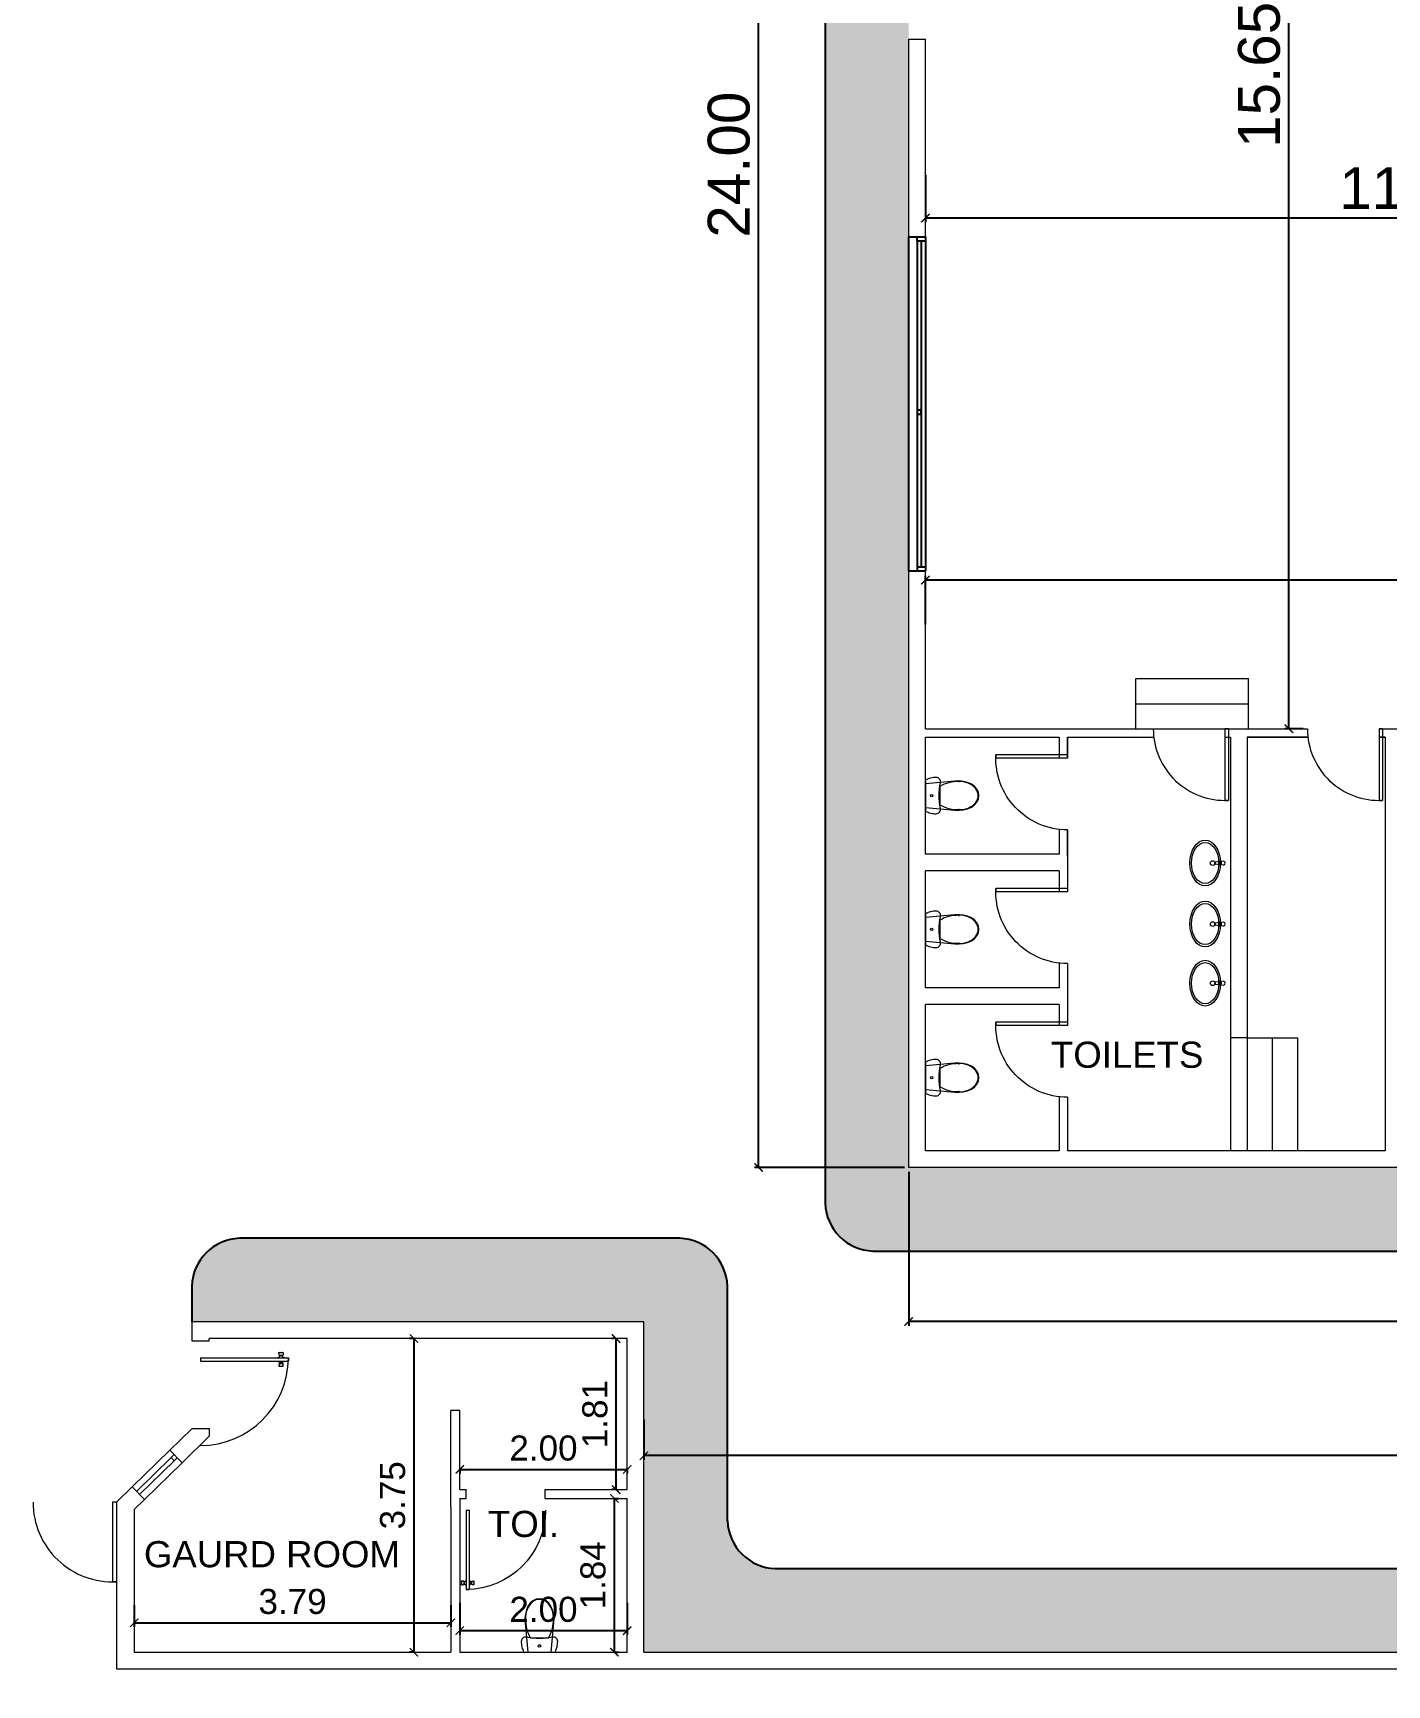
# Model space of a CAD drawing. Header units: millimetres. Extents: x -401 to 2889, y -234 to 146.
# Drawn here: x 1057.71 to 1073.91, y -16.86 to 2.91 of the extents above; entities that cross this region are included whole.
import ezdxf

# ---------------------------------------------------------------- set-up
doc = ezdxf.new("R2010")
doc.units = ezdxf.units.MM
doc.header["$LTSCALE"] = 3
doc.header["$MEASUREMENT"] = 0
doc.linetypes.add('CACHE2', pattern=[0.1875, 0.125, -0.0625])
doc.linetypes.add('CONTINU', pattern=[0])
doc.layers.get('0').update_dxf_attribs({"color": 3, "lineweight": 9})
doc.layers.add('A-WALL', color=7, linetype='Continuous')
doc.layers.add('WIN', color=1, linetype='Continuous')
for name, color, linetype, lineweight in [('DIM-IN', 1, 'Continuous', 0), ('Drw - Arch - brick (0.20)', 7, 'CONTINU', 20), ('Drw - Arch - Door (0.05)', 141, 'CONTINU', 5), ('Drw - Arch - Furniture Bath (0.05)', 31, 'Continuous', 5), ('Drw - Arch - Hidden (0.15)', 6, 'CACHE2', 15), ('Drw - Arch - Stairs (0.15)', 3, 'CONTINU', 15), ('Drw - Arch - Window (0.05)', 4, 'CONTINU', 5), ('FIXTURES', 251, 'Continuous', 5), ('hatch-col', 8, 'Continuous', 0), ('txt', 5, 'Continuous', 5)]:
    doc.layers.add(name, color=color, linetype=linetype, lineweight=lineweight)
doc.styles.add('ARIAL', font='arial.ttf')
doc.dimstyles.new('details', dxfattribs={"dimtxt": 0.3, "dimasz": 0.1, "dimexe": 0.05, "dimexo": 0.05, "dimgap": 0.1, "dimtad": 1, "dimzin": 0, "dimdsep": 46, "dimtxsty": 'ARIAL', "dimblk": 'ARCHTICK', "dimcen": 0.2, "dimclrd": 16, "dimclre": 16, "dimclrt": 4, "dimadec": 0, "dimazin": 0, "dimtfac": 1, "dimtix": 1, "dimtmove": 1, "dimatfit": 3, "dimldrblk": 'OBLIQUE', "dimfxl": 0.15, "dimarcsym": 0})
pattern_1 = [(135, (646.67296, 174.47163), (-0.28284271, 5e-16), [0.6, -0.2]), (225, (646.53154, 174.61306), (-0.28284271, 5e-16), [0.6, -0.2])]

# ---------------------------------------------------------------- blocks, each defined once
blk = doc.blocks.new('1 M')
at = {"layer": 'Drw - Arch - Door (0.05)'}
for p, q in [((-4544.434, 1057.971), (-4544.433, 1057.972)), ((-4544.434, 1057.97), (-4544.434, 1057.971)), ((-4544.434, 1057.923), (-4544.434, 1057.971)), ((-4544.434, 1057.97), (-4544.434, 1057.969)), ((-4544.433, 1057.972), (-4544.432, 1057.972)), ((-4544.433, 1057.922), (-4544.433, 1057.972)), ((-4544.432, 1057.972), (-4544.424, 1057.972)), ((-4544.424, 1057.972), (-4544.416, 1057.971)), ((-4544.416, 1057.971), (-4544.408, 1057.969)), ((-4544.384, 1057.965), (-4544.38, 1057.979)), ((-4544.38, 1057.979), (-4544.379, 1057.98)), ((-4544.38, 1057.979), (-4544.38, 1057.979)), ((-4544.379, 1057.98), (-4544.378, 1057.98)), ((-4544.379, 1057.98), (-4544.379, 1057.98)), ((-4544.378, 1057.98), (-4544.375, 1057.98)), ((-4544.375, 1057.03), (-4544.375, 1058.03)), ((-4544.375, 1058.03), (-4544.337, 1058.03)), ((-4544.337, 1057.03), (-4544.337, 1058.03)), ((-4544.334, 1057.98), (-4544.337, 1057.98)), ((-4544.333, 1057.98), (-4544.334, 1057.98)), ((-4544.333, 1057.979), (-4544.333, 1057.98)), ((-4544.333, 1057.98), (-4544.333, 1057.98)), ((-4544.332, 1057.979), (-4544.333, 1057.979)), ((-4544.329, 1057.965), (-4544.332, 1057.979)), ((-4544.296, 1057.971), (-4544.304, 1057.969)), ((-4544.288, 1057.972), (-4544.296, 1057.971)), ((-4544.28, 1057.972), (-4544.288, 1057.972)), ((-4544.279, 1057.972), (-4544.28, 1057.972)), ((-4544.278, 1057.971), (-4544.279, 1057.972)), ((-4544.279, 1057.922), (-4544.279, 1057.972)), ((-4544.278, 1057.97), (-4544.278, 1057.971)), ((-4544.278, 1057.923), (-4544.278, 1057.971)), ((-4544.278, 1057.97), (-4544.278, 1057.969)), ((-4544.434, 1057.968), (-4544.434, 1057.969)), ((-4544.434, 1057.969), (-4544.434, 1057.969)), ((-4544.434, 1057.968), (-4544.434, 1057.967)), ((-4544.434, 1057.967), (-4544.434, 1057.966)), ((-4544.434, 1057.963), (-4544.434, 1057.966)), ((-4544.434, 1057.963), (-4544.434, 1057.963)), ((-4544.434, 1057.963), (-4544.434, 1057.959)), ((-4544.434, 1057.959), (-4544.434, 1057.958)), ((-4544.434, 1057.953), (-4544.434, 1057.958)), ((-4544.434, 1057.953), (-4544.434, 1057.953)), ((-4544.434, 1057.941), (-4544.434, 1057.953)), ((-4544.434, 1057.936), (-4544.434, 1057.941)), ((-4544.434, 1057.941), (-4544.434, 1057.941)), ((-4544.434, 1057.936), (-4544.434, 1057.935)), ((-4544.434, 1057.935), (-4544.434, 1057.931)), ((-4544.434, 1057.928), (-4544.434, 1057.931)), ((-4544.434, 1057.931), (-4544.434, 1057.931)), ((-4544.434, 1057.927), (-4544.434, 1057.928)), ((-4544.434, 1057.926), (-4544.434, 1057.927)), ((-4544.434, 1057.925), (-4544.434, 1057.926)), ((-4544.434, 1057.925), (-4544.434, 1057.924)), ((-4544.434, 1057.925), (-4544.434, 1057.925)), ((-4544.434, 1057.923), (-4544.434, 1057.924)), ((-4544.433, 1057.922), (-4544.434, 1057.923)), ((-4544.432, 1057.922), (-4544.433, 1057.922)), ((-4544.424, 1057.923), (-4544.432, 1057.922)), ((-4544.416, 1057.924), (-4544.424, 1057.923)), ((-4544.408, 1057.925), (-4544.416, 1057.924)), ((-4544.408, 1057.969), (-4544.403, 1057.968)), ((-4544.403, 1057.926), (-4544.408, 1057.925)), ((-4544.403, 1057.968), (-4544.402, 1057.967)), ((-4544.403, 1057.926), (-4544.403, 1057.968)), ((-4544.402, 1057.927), (-4544.403, 1057.926)), ((-4544.402, 1057.967), (-4544.401, 1057.959)), ((-4544.402, 1057.927), (-4544.402, 1057.967)), ((-4544.401, 1057.935), (-4544.402, 1057.927)), ((-4544.401, 1057.959), (-4544.4, 1057.958)), ((-4544.401, 1057.959), (-4544.401, 1057.935)), ((-4544.4, 1057.936), (-4544.401, 1057.935)), ((-4544.4, 1057.958), (-4544.397, 1057.958)), ((-4544.4, 1057.958), (-4544.4, 1057.936)), ((-4544.397, 1057.936), (-4544.4, 1057.936)), ((-4544.397, 1057.96), (-4544.396, 1057.961)), ((-4544.397, 1057.96), (-4544.397, 1057.958)), ((-4544.397, 1057.958), (-4544.397, 1057.936)), ((-4544.397, 1057.936), (-4544.397, 1057.934)), ((-4544.396, 1057.933), (-4544.397, 1057.934)), ((-4544.396, 1057.961), (-4544.386, 1057.963)), ((-4544.386, 1057.931), (-4544.396, 1057.933)), ((-4544.386, 1057.963), (-4544.385, 1057.963)), ((-4544.385, 1057.931), (-4544.386, 1057.931)), ((-4544.385, 1057.963), (-4544.384, 1057.963)), ((-4544.384, 1057.931), (-4544.385, 1057.931)), ((-4544.384, 1057.964), (-4544.384, 1057.965)), ((-4544.384, 1057.963), (-4544.384, 1057.964)), ((-4544.384, 1057.93), (-4544.384, 1057.931)), ((-4544.384, 1057.929), (-4544.384, 1057.93)), ((-4544.38, 1057.915), (-4544.384, 1057.929)), ((-4544.38, 1057.915), (-4544.38, 1057.915)), ((-4544.379, 1057.915), (-4544.38, 1057.915)), ((-4544.379, 1057.914), (-4544.379, 1057.915)), ((-4544.378, 1057.914), (-4544.379, 1057.914)), ((-4544.375, 1057.914), (-4544.378, 1057.914)), ((-4544.337, 1057.914), (-4544.334, 1057.914)), ((-4544.334, 1057.914), (-4544.333, 1057.914)), ((-4544.333, 1057.915), (-4544.332, 1057.915)), ((-4544.333, 1057.914), (-4544.333, 1057.915)), ((-4544.333, 1057.915), (-4544.333, 1057.915)), ((-4544.332, 1057.915), (-4544.329, 1057.929)), ((-4544.328, 1057.964), (-4544.329, 1057.965)), ((-4544.329, 1057.929), (-4544.328, 1057.93)), ((-4544.328, 1057.963), (-4544.328, 1057.964)), ((-4544.327, 1057.963), (-4544.328, 1057.963)), ((-4544.328, 1057.93), (-4544.328, 1057.931)), ((-4544.328, 1057.931), (-4544.327, 1057.931)), ((-4544.326, 1057.963), (-4544.327, 1057.963)), ((-4544.327, 1057.931), (-4544.326, 1057.931)), ((-4544.316, 1057.961), (-4544.326, 1057.963)), ((-4544.326, 1057.931), (-4544.316, 1057.933)), ((-4544.316, 1057.96), (-4544.316, 1057.961)), ((-4544.316, 1057.96), (-4544.316, 1057.958)), ((-4544.312, 1057.958), (-4544.316, 1057.958)), ((-4544.316, 1057.958), (-4544.316, 1057.936)), ((-4544.316, 1057.936), (-4544.312, 1057.936)), ((-4544.316, 1057.936), (-4544.316, 1057.934)), ((-4544.316, 1057.933), (-4544.316, 1057.934)), ((-4544.31, 1057.967), (-4544.312, 1057.959)), ((-4544.312, 1057.959), (-4544.312, 1057.958)), ((-4544.312, 1057.959), (-4544.312, 1057.935)), ((-4544.312, 1057.958), (-4544.312, 1057.936)), ((-4544.312, 1057.936), (-4544.312, 1057.935)), ((-4544.312, 1057.935), (-4544.31, 1057.927)), ((-4544.304, 1057.969), (-4544.31, 1057.968)), ((-4544.31, 1057.968), (-4544.31, 1057.967)), ((-4544.31, 1057.926), (-4544.31, 1057.968)), ((-4544.31, 1057.927), (-4544.31, 1057.967)), ((-4544.31, 1057.927), (-4544.31, 1057.926)), ((-4544.31, 1057.926), (-4544.304, 1057.925)), ((-4544.304, 1057.925), (-4544.296, 1057.924)), ((-4544.296, 1057.924), (-4544.288, 1057.923)), ((-4544.288, 1057.923), (-4544.28, 1057.922)), ((-4544.28, 1057.922), (-4544.279, 1057.922)), ((-4544.279, 1057.922), (-4544.278, 1057.923)), ((-4544.278, 1057.968), (-4544.278, 1057.969)), ((-4544.278, 1057.969), (-4544.278, 1057.969)), ((-4544.278, 1057.968), (-4544.278, 1057.967)), ((-4544.278, 1057.967), (-4544.278, 1057.966)), ((-4544.278, 1057.963), (-4544.278, 1057.966)), ((-4544.278, 1057.963), (-4544.278, 1057.963)), ((-4544.278, 1057.963), (-4544.278, 1057.959)), ((-4544.278, 1057.959), (-4544.278, 1057.958)), ((-4544.278, 1057.953), (-4544.278, 1057.958)), ((-4544.278, 1057.953), (-4544.278, 1057.953)), ((-4544.278, 1057.941), (-4544.278, 1057.953)), ((-4544.278, 1057.936), (-4544.278, 1057.941)), ((-4544.278, 1057.941), (-4544.278, 1057.941)), ((-4544.278, 1057.936), (-4544.278, 1057.935)), ((-4544.278, 1057.935), (-4544.278, 1057.931)), ((-4544.278, 1057.928), (-4544.278, 1057.931)), ((-4544.278, 1057.931), (-4544.278, 1057.931)), ((-4544.278, 1057.927), (-4544.278, 1057.928)), ((-4544.278, 1057.926), (-4544.278, 1057.927)), ((-4544.278, 1057.925), (-4544.278, 1057.926)), ((-4544.278, 1057.925), (-4544.278, 1057.924)), ((-4544.278, 1057.925), (-4544.278, 1057.925)), ((-4544.278, 1057.923), (-4544.278, 1057.924)), ((-4544.375, 1057.03), (-4544.337, 1057.03))]:
    blk.add_line(p, q, dxfattribs=at)
blk.add_arc((-4544.375, 1057.03), 1, 0, 90, dxfattribs=at)
blk = doc.blocks.new('door')
at = {"layer": 'Drw - Arch - Door (0.05)'}
for p, q in [((0, 0.5), (0, -0.5)), ((0.05, 0.5), (0, 0.5)), ((0.05, 0.5), (0.05, -0.5)), ((0.05, -0.5), (0, -0.5))]:
    blk.add_line(p, q, dxfattribs=at)
blk.add_arc((0, 0.5), 1, 180, 272.866, dxfattribs=at)
blk = doc.blocks.new('_ArchTick')
at = {"color": 0, "linetype": 'ByBlock', "const_width": 0.15}
blk.add_lwpolyline([(-0.5, -0.5), (0.5, 0.5)], dxfattribs=at)
blk = doc.blocks.new('*D111')
at = {"layer": 'Defpoints', "color": 0, "linetype": 'Continuous', "ltscale": 0.01, "transparency": 16777216}
for p in [(1068.189, -10.67), (1128.189, -10.67), (1068.189, -12.513)]:
    blk.add_point(p, dxfattribs=at)
at = {"layer": 'DIM-IN', "color": 16, "lineweight": -2, "ltscale": 0.01, "transparency": 16777216}
for p, q in [((1068.189, -10.72), (1068.189, -12.563)), ((1128.189, -10.72), (1128.189, -12.563))]:
    blk.add_line(p, q, dxfattribs=at)
at = {"layer": 'DIM-IN', "color": 16, "linetype": 'Continuous', "lineweight": -2, "ltscale": 0.01, "transparency": 16777216}
blk.add_line((1128.189, -12.513), (1068.189, -12.513), dxfattribs=at)
at = {"layer": 'DIM-IN', "color": 16, "linetype": 'Continuous', "lineweight": -2, "ltscale": 0.01, "transparency": 16777216, "xscale": 0.1, "yscale": 0.1, "zscale": 0.1, "rotation": 180}
blk.add_blockref('_ArchTick', (1068.189, -12.513), dxfattribs=at)
at = {"layer": 'DIM-IN', "color": 16, "linetype": 'Continuous', "lineweight": -2, "ltscale": 0.01, "transparency": 16777216, "xscale": 0.1, "yscale": 0.1, "zscale": 0.1}
blk.add_blockref('_ArchTick', (1128.189, -12.513), dxfattribs=at)
at = {"layer": 'DIM-IN', "color": 4, "linetype": 'Continuous', "ltscale": 0.01, "transparency": 16777216, "insert": (1098.189, -12.158), "char_height": 0.5, "attachment_point": 5, "style": 'ARIAL'}
blk.add_mtext('60.00', dxfattribs=at)
blk = doc.blocks.new('_Oblique')
at = {"color": 0, "linetype": 'ByBlock', "lineweight": -2}
blk.add_line((-0.5, -0.5), (0.5, 0.5), dxfattribs=at)
blk = doc.blocks.new('*D112')
at = {"layer": 'Defpoints', "color": 0, "linetype": 'Continuous', "ltscale": 0.01, "transparency": 16777216}
for p in [(1066.393, 13.33), (1066.571, 13.33), (1068.189, -10.67)]:
    blk.add_point(p, dxfattribs=at)
at = {"layer": 'DIM-IN', "color": 16, "lineweight": -2, "ltscale": 0.01, "transparency": 16777216}
for p, q in [((1066.521, 13.33), (1066.343, 13.33)), ((1068.139, -10.67), (1066.343, -10.67))]:
    blk.add_line(p, q, dxfattribs=at)
at = {"layer": 'DIM-IN', "color": 16, "linetype": 'Continuous', "lineweight": -2, "ltscale": 0.01, "transparency": 16777216}
blk.add_line((1066.393, -10.67), (1066.393, 13.33), dxfattribs=at)
at = {"layer": 'DIM-IN', "color": 16, "linetype": 'Continuous', "lineweight": -2, "ltscale": 0.01, "transparency": 16777216, "xscale": 0.1, "yscale": 0.1, "zscale": 0.1}
for p, rotation in [((1066.393, 13.33), 90), ((1066.393, -10.67), 270)]:
    blk.add_blockref('_ArchTick', p, dxfattribs=dict(at, rotation=rotation))
at = {"layer": 'DIM-IN', "color": 4, "linetype": 'Continuous', "ltscale": 0.01, "transparency": 16777216, "insert": (1066.038, 1.33), "char_height": 0.5, "attachment_point": 5, "rotation": 90, "style": 'ARIAL'}
blk.add_mtext('24.00', dxfattribs=at)
blk = doc.blocks.new('*D127')
at = {"layer": 'Defpoints', "color": 0, "linetype": 'Continuous', "ltscale": 0.01, "transparency": 16777216}
for p in [(1072.738, 10.23), (1073.835, 10.23), (1072.958, -5.42)]:
    blk.add_point(p, dxfattribs=at)
at = {"layer": 'DIM-IN', "color": 16, "lineweight": -2, "ltscale": 0.01, "transparency": 16777216}
for p, q in [((1073.785, 10.23), (1072.688, 10.23)), ((1072.908, -5.42), (1072.688, -5.42))]:
    blk.add_line(p, q, dxfattribs=at)
at = {"layer": 'DIM-IN', "color": 16, "linetype": 'Continuous', "lineweight": -2, "ltscale": 0.01, "transparency": 16777216}
blk.add_line((1072.738, -5.42), (1072.738, 10.23), dxfattribs=at)
at = {"layer": 'DIM-IN', "color": 16, "linetype": 'Continuous', "lineweight": -2, "ltscale": 0.01, "transparency": 16777216, "xscale": 0.1, "yscale": 0.1, "zscale": 0.1}
for p, rotation in [((1072.738, 10.23), 90), ((1072.738, -5.42), 270)]:
    blk.add_blockref('_ArchTick', p, dxfattribs=dict(at, rotation=rotation))
at = {"layer": 'DIM-IN', "color": 4, "linetype": 'Continuous', "ltscale": 0.01, "transparency": 16777216, "insert": (1072.383, 2.405), "char_height": 0.5, "attachment_point": 5, "rotation": 90, "style": 'ARIAL'}
blk.add_mtext('15.65', dxfattribs=at)
blk = doc.blocks.new('*D176')
at = {"layer": 'Defpoints', "color": 0, "linetype": 'Continuous', "ltscale": 0.01, "transparency": 16777216}
for p in [(1083.039, -2.61), (1068.389, -3.641), (1068.389, -4.221)]:
    blk.add_point(p, dxfattribs=at)
at = {"layer": 'DIM-IN', "color": 16, "lineweight": -2, "ltscale": 0.01, "transparency": 16777216}
for p, q in [((1083.039, -2.66), (1083.039, -3.691)), ((1068.389, -4.171), (1068.389, -3.591))]:
    blk.add_line(p, q, dxfattribs=at)
at = {"layer": 'DIM-IN', "color": 16, "linetype": 'Continuous', "lineweight": -2, "ltscale": 0.01, "transparency": 16777216}
blk.add_line((1083.039, -3.641), (1068.389, -3.641), dxfattribs=at)
at = {"layer": 'DIM-IN', "color": 16, "linetype": 'Continuous', "lineweight": -2, "ltscale": 0.01, "transparency": 16777216, "xscale": 0.1, "yscale": 0.1, "zscale": 0.1, "rotation": 180}
blk.add_blockref('_ArchTick', (1068.389, -3.641), dxfattribs=at)
at = {"layer": 'DIM-IN', "color": 16, "linetype": 'Continuous', "lineweight": -2, "ltscale": 0.01, "transparency": 16777216, "xscale": 0.1, "yscale": 0.1, "zscale": 0.1}
blk.add_blockref('_ArchTick', (1083.039, -3.641), dxfattribs=at)
at = {"layer": 'DIM-IN', "color": 4, "linetype": 'Continuous', "ltscale": 0.01, "transparency": 16777216, "insert": (1075.714, -3.286), "char_height": 0.5, "attachment_point": 5, "style": 'ARIAL'}
blk.add_mtext('14.65', dxfattribs=at)
blk = doc.blocks.new('*D128')
at = {"layer": 'Defpoints', "color": 0, "linetype": 'Continuous', "ltscale": 0.01, "transparency": 16777216}
for p in [(1068.389, 1.253), (1080.039, 1.253), (1068.389, 0.691)]:
    blk.add_point(p, dxfattribs=at)
at = {"layer": 'DIM-IN', "color": 16, "lineweight": -2, "ltscale": 0.01, "transparency": 16777216}
for p, q in [((1068.389, 1.203), (1068.389, 0.641)), ((1080.039, 1.203), (1080.039, 0.641))]:
    blk.add_line(p, q, dxfattribs=at)
at = {"layer": 'DIM-IN', "color": 16, "linetype": 'Continuous', "lineweight": -2, "ltscale": 0.01, "transparency": 16777216}
blk.add_line((1080.039, 0.691), (1068.389, 0.691), dxfattribs=at)
at = {"layer": 'DIM-IN', "color": 16, "linetype": 'Continuous', "lineweight": -2, "ltscale": 0.01, "transparency": 16777216, "xscale": 0.1, "yscale": 0.1, "zscale": 0.1, "rotation": 180}
blk.add_blockref('_ArchTick', (1068.389, 0.691), dxfattribs=at)
at = {"layer": 'DIM-IN', "color": 16, "linetype": 'Continuous', "lineweight": -2, "ltscale": 0.01, "transparency": 16777216, "xscale": 0.1, "yscale": 0.1, "zscale": 0.1}
blk.add_blockref('_ArchTick', (1080.039, 0.691), dxfattribs=at)
at = {"layer": 'DIM-IN', "color": 4, "linetype": 'Continuous', "ltscale": 0.01, "transparency": 16777216, "insert": (1074.214, 1.046), "char_height": 0.5, "attachment_point": 5, "style": 'ARIAL'}
blk.add_mtext('11.65', dxfattribs=at)
blk = doc.blocks.new('*D182')
at = {"layer": 'Defpoints', "color": 0, "linetype": 'Continuous', "ltscale": 0.01, "transparency": 16777216}
for p in [(1058.922, -15.856), (1062.712, -15.856), (1062.712, -16.118)]:
    blk.add_point(p, dxfattribs=at)
at = {"layer": 'DIM-IN', "color": 16, "lineweight": -2, "ltscale": 0.01, "transparency": 16777216}
for p, q in [((1058.922, -15.906), (1058.922, -16.168)), ((1062.712, -15.906), (1062.712, -16.168))]:
    blk.add_line(p, q, dxfattribs=at)
at = {"layer": 'DIM-IN', "color": 16, "linetype": 'Continuous', "lineweight": -2, "ltscale": 0.01, "transparency": 16777216}
blk.add_line((1058.922, -16.118), (1062.712, -16.118), dxfattribs=at)
at = {"layer": 'DIM-IN', "color": 16, "linetype": 'Continuous', "lineweight": -2, "ltscale": 0.01, "transparency": 16777216, "xscale": 0.1, "yscale": 0.1, "zscale": 0.1, "rotation": 180}
blk.add_blockref('_ArchTick', (1058.922, -16.118), dxfattribs=at)
at = {"layer": 'DIM-IN', "color": 16, "linetype": 'Continuous', "lineweight": -2, "ltscale": 0.01, "transparency": 16777216, "xscale": 0.1, "yscale": 0.1, "zscale": 0.1}
blk.add_blockref('_ArchTick', (1062.712, -16.118), dxfattribs=at)
at = {"layer": 'DIM-IN', "color": 4, "linetype": 'Continuous', "ltscale": 0.01, "transparency": 16777216, "insert": (1060.817, -15.865), "char_height": 0.3, "attachment_point": 5, "style": 'ARIAL'}
blk.add_mtext('3.79', dxfattribs=at)
blk = doc.blocks.new('*D183')
at = {"layer": 'Defpoints', "color": 0, "linetype": 'Continuous', "ltscale": 0.01, "transparency": 16777216}
for p in [(1062.818, -15.83), (1064.821, -15.83), (1064.821, -16.212)]:
    blk.add_point(p, dxfattribs=at)
at = {"layer": 'DIM-IN', "color": 16, "lineweight": -2, "ltscale": 0.01, "transparency": 16777216}
for p, q in [((1062.818, -15.88), (1062.818, -16.262)), ((1064.821, -15.88), (1064.821, -16.262))]:
    blk.add_line(p, q, dxfattribs=at)
at = {"layer": 'DIM-IN', "color": 16, "linetype": 'Continuous', "lineweight": -2, "ltscale": 0.01, "transparency": 16777216}
blk.add_line((1062.818, -16.212), (1064.821, -16.212), dxfattribs=at)
at = {"layer": 'DIM-IN', "color": 16, "linetype": 'Continuous', "lineweight": -2, "ltscale": 0.01, "transparency": 16777216, "xscale": 0.1, "yscale": 0.1, "zscale": 0.1, "rotation": 180}
blk.add_blockref('_ArchTick', (1062.818, -16.212), dxfattribs=at)
at = {"layer": 'DIM-IN', "color": 16, "linetype": 'Continuous', "lineweight": -2, "ltscale": 0.01, "transparency": 16777216, "xscale": 0.1, "yscale": 0.1, "zscale": 0.1}
blk.add_blockref('_ArchTick', (1064.821, -16.212), dxfattribs=at)
at = {"layer": 'DIM-IN', "color": 4, "linetype": 'Continuous', "ltscale": 0.01, "transparency": 16777216, "insert": (1063.819, -15.959), "char_height": 0.3, "attachment_point": 5, "style": 'ARIAL'}
blk.add_mtext('2.00', dxfattribs=at)
blk = doc.blocks.new('*D130')
at = {"layer": 'Defpoints', "color": 0, "linetype": 'Continuous', "ltscale": 0.01, "transparency": 16777216}
for p in [(1062.818, -14.226), (1064.821, -14.226), (1064.821, -14.282)]:
    blk.add_point(p, dxfattribs=at)
at = {"layer": 'DIM-IN', "color": 16, "lineweight": -2, "ltscale": 0.01, "transparency": 16777216}
for p, q in [((1062.818, -14.276), (1062.818, -14.332)), ((1064.821, -14.276), (1064.821, -14.332))]:
    blk.add_line(p, q, dxfattribs=at)
at = {"layer": 'DIM-IN', "color": 16, "linetype": 'Continuous', "lineweight": -2, "ltscale": 0.01, "transparency": 16777216}
blk.add_line((1062.818, -14.282), (1064.821, -14.282), dxfattribs=at)
at = {"layer": 'DIM-IN', "color": 16, "linetype": 'Continuous', "lineweight": -2, "ltscale": 0.01, "transparency": 16777216, "xscale": 0.1, "yscale": 0.1, "zscale": 0.1, "rotation": 180}
blk.add_blockref('_ArchTick', (1062.818, -14.282), dxfattribs=at)
at = {"layer": 'DIM-IN', "color": 16, "linetype": 'Continuous', "lineweight": -2, "ltscale": 0.01, "transparency": 16777216, "xscale": 0.1, "yscale": 0.1, "zscale": 0.1}
blk.add_blockref('_ArchTick', (1064.821, -14.282), dxfattribs=at)
at = {"layer": 'DIM-IN', "color": 4, "linetype": 'Continuous', "ltscale": 0.01, "transparency": 16777216, "insert": (1063.819, -14.029), "char_height": 0.3, "attachment_point": 5, "style": 'ARIAL'}
blk.add_mtext('2.00', dxfattribs=at)
blk = doc.blocks.new('*D191')
at = {"layer": 'Defpoints', "color": 0, "linetype": 'Continuous', "ltscale": 0.01, "transparency": 16777216}
for p in [(1065.021, -13.635), (1143.989, -13.635), (1065.021, -14.118)]:
    blk.add_point(p, dxfattribs=at)
at = {"layer": 'DIM-IN', "color": 16, "lineweight": -2, "ltscale": 0.01, "transparency": 16777216}
for p, q in [((1065.021, -13.685), (1065.021, -14.168)), ((1143.989, -13.685), (1143.989, -14.168))]:
    blk.add_line(p, q, dxfattribs=at)
at = {"layer": 'DIM-IN', "color": 16, "linetype": 'Continuous', "lineweight": -2, "ltscale": 0.01, "transparency": 16777216}
blk.add_line((1143.989, -14.118), (1065.021, -14.118), dxfattribs=at)
at = {"layer": 'DIM-IN', "color": 16, "linetype": 'Continuous', "lineweight": -2, "ltscale": 0.01, "transparency": 16777216, "xscale": 0.1, "yscale": 0.1, "zscale": 0.1, "rotation": 180}
blk.add_blockref('_ArchTick', (1065.021, -14.118), dxfattribs=at)
at = {"layer": 'DIM-IN', "color": 16, "linetype": 'Continuous', "lineweight": -2, "ltscale": 0.01, "transparency": 16777216, "xscale": 0.1, "yscale": 0.1, "zscale": 0.1}
blk.add_blockref('_ArchTick', (1143.989, -14.118), dxfattribs=at)
at = {"layer": 'DIM-IN', "color": 4, "linetype": 'Continuous', "ltscale": 0.01, "transparency": 16777216, "insert": (1104.505, -13.762), "char_height": 0.5, "attachment_point": 5, "style": 'ARIAL'}
blk.add_mtext('78.97', dxfattribs=at)
blk = doc.blocks.new('*D136')
at = {"layer": 'Defpoints', "color": 0, "linetype": 'Continuous', "ltscale": 0.01, "transparency": 16777216}
for p in [(1040.189, -16.67), (1145.189, -16.67), (1145.189, -18.903)]:
    blk.add_point(p, dxfattribs=at)
at = {"layer": 'DIM-IN', "color": 16, "linetype": 'Continuous', "lineweight": -2, "ltscale": 0.01, "transparency": 16777216}
for p, q in [((1040.189, -17.67), (1040.189, -19.103)), ((1145.189, -17.67), (1145.189, -19.103))]:
    blk.add_line(p, q, dxfattribs=at)
at = {"layer": 'DIM-IN', "color": 16, "linetype": 'Continuous', "lineweight": 5, "ltscale": 0.01, "transparency": 16777216}
blk.add_line((1040.189, -18.903), (1145.189, -18.903), dxfattribs=at)
at = {"layer": 'DIM-IN', "color": 16, "linetype": 'Continuous', "lineweight": 5, "ltscale": 0.01, "transparency": 16777216, "xscale": 0.2, "yscale": 0.2, "zscale": 0.2, "rotation": 180}
blk.add_blockref('_ArchTick', (1040.189, -18.903), dxfattribs=at)
at = {"layer": 'DIM-IN', "color": 16, "linetype": 'Continuous', "lineweight": 5, "ltscale": 0.01, "transparency": 16777216, "xscale": 0.2, "yscale": 0.2, "zscale": 0.2}
blk.add_blockref('_ArchTick', (1145.189, -18.903), dxfattribs=at)
at = {"layer": 'DIM-IN', "color": 4, "linetype": 'Continuous', "ltscale": 0.01, "transparency": 16777216, "insert": (1092.689, -17.892), "char_height": 1, "attachment_point": 5, "style": 'ARIAL'}
blk.add_mtext('105.00', dxfattribs=at)
blk = doc.blocks.new('*D201')
at = {"layer": 'Defpoints', "color": 0, "linetype": 'Continuous', "ltscale": 0.01, "transparency": 16777216}
for p in [(1062.321, -12.717), (1062.268, -16.47), (1062.321, -16.47)]:
    blk.add_point(p, dxfattribs=at)
at = {"layer": 'DIM-IN', "color": 16, "lineweight": -2, "ltscale": 0.01, "transparency": 16777216}
for p, q in [((1062.271, -12.717), (1062.218, -12.717)), ((1062.271, -16.47), (1062.218, -16.47))]:
    blk.add_line(p, q, dxfattribs=at)
at = {"layer": 'DIM-IN', "color": 16, "linetype": 'Continuous', "lineweight": -2, "ltscale": 0.01, "transparency": 16777216}
blk.add_line((1062.268, -12.717), (1062.268, -16.47), dxfattribs=at)
at = {"layer": 'DIM-IN', "color": 16, "linetype": 'Continuous', "lineweight": -2, "ltscale": 0.01, "transparency": 16777216, "xscale": 0.1, "yscale": 0.1, "zscale": 0.1}
for p, rotation in [((1062.268, -12.717), 90), ((1062.268, -16.47), 270)]:
    blk.add_blockref('_ArchTick', p, dxfattribs=dict(at, rotation=rotation))
at = {"layer": 'DIM-IN', "color": 4, "linetype": 'Continuous', "ltscale": 0.01, "transparency": 16777216, "insert": (1062.015, -14.593), "char_height": 0.3, "attachment_point": 5, "rotation": 90, "style": 'ARIAL'}
blk.add_mtext('3.75', dxfattribs=at)
blk = doc.blocks.new('WC C 03')
at = {"layer": 'FIXTURES', "linetype": 'Continuous'}
for p, q in [((-187, 0), (-194, -15)), ((187, 0), (-187, 0)), ((-141, 0), (-173, -350)), ((141, 0), (-141, 0)), ((173, -350), (141, 0)), ((194, -15), (187, 0)), ((-217, -112), (-218, -128)), ((-218, -128), (-216, -140)), ((-216, -95), (-217, -112)), ((-213, -79), (-216, -95)), ((-216, -140), (-212, -151)), ((-210, -62), (-213, -79)), ((-212, -151), (-206, -161)), ((-205, -46), (-210, -62)), ((-206, -161), (-198, -169)), ((-200, -31), (-205, -46)), ((-194, -15), (-200, -31)), ((-198, -169), (-188, -175)), ((-188, -175), (-178, -179)), ((-178, -179), (-166, -181)), ((-166, -181), (-154, -180)), ((-154, -180), (-116, -173)), ((-116, -173), (-78, -168)), ((0, -173), (-109, -173)), ((-78, -168), (-39, -165)), ((-39, -165), (0, -164)), ((0, -164), (39, -165)), ((109, -173), (0, -173)), ((39, -165), (78, -168)), ((78, -168), (116, -173)), ((116, -173), (154, -180)), ((154, -180), (166, -181)), ((166, -181), (178, -179)), ((178, -179), (188, -175)), ((188, -175), (198, -169)), ((200, -31), (194, -15)), ((198, -169), (206, -161)), ((205, -46), (200, -31)), ((210, -62), (205, -46)), ((206, -161), (212, -151)), ((213, -79), (210, -62)), ((212, -151), (216, -140)), ((216, -95), (213, -79)), ((217, -112), (216, -95)), ((216, -140), (218, -128)), ((218, -128), (217, -112)), ((-173, -350), (-175, -402)), ((175, -402), (173, -350)), ((-175, -402), (-169, -453)), ((-169, -453), (-157, -503)), ((-157, -503), (-138, -550)), ((-138, -550), (-112, -587)), ((-112, -587), (-79, -616)), ((79, -616), (112, -587)), ((112, -587), (138, -550)), ((138, -550), (157, -503)), ((157, -503), (169, -453)), ((169, -453), (175, -402)), ((-79, -616), (-41, -634)), ((-41, -634), (0, -640)), ((0, -631), (0, -631)), ((0, -640), (41, -634)), ((41, -634), (79, -616)), ((81, -605), (81, -605))]:
    blk.add_line(p, q, dxfattribs=at)
for centre, major_axis, start_param, end_param in [((258, -388), (301, 301), 1.826518, 2.379825), ((0, -75), (10.6, 10.6), 5.497787, 11.780972), ((-258, -388), (301, 301), 5.474157, 6.027464), ((89, -412), (182, 182), 2.300429, 3.201361), ((-89, -412), (182, 182), 4.65262, 5.553553), ((1, -493), (-98, 98), 1.723987, 2.350337), ((-1, -493), (-98, 98), 2.362052, 2.988402)]:
    blk.add_ellipse(centre, major_axis=major_axis, ratio=1, start_param=start_param, end_param=end_param, dxfattribs=at)
for p in [(109, -173), (-167, -398), (167, -398), (-81, -605)]:
    blk.add_point(p, dxfattribs=at)
blk = doc.blocks.new('A$C28A90257')
at = {"layer": 'FIXTURES', "linetype": 'Continuous'}
for p, q in [((0.251, 0.397), (0.254, 0.359)), ((0.293, 0.359), (0.296, 0.397)), ((0.257, 0.35), (0.263, 0.302)), ((0.261, 0.361), (0.261, 0.374)), ((0.261, 0.374), (0.286, 0.374)), ((0.284, 0.302), (0.29, 0.35)), ((0.286, 0.374), (0.286, 0.361))]:
    blk.add_line(p, q, dxfattribs=at)
blk.add_arc((0.274, 0.397), 0.0228, 358.8893, 181.1107, dxfattribs=at)
for centre, major_axis, ratio, start_param, end_param in [((0.274, 0.182), (-0.274, 0), 0.666667, 3.141593, 9.424778), ((0.274, 0.182), (-0.246, 0), 0.666667, 3.141593, 9.424778), ((0.274, 0.273), (0.0194, 0.0194), 1, 5.497787, 11.780972), ((0.274, 0.346), (0.0161, 0.0161), 1, 5.497787, 8.63938), ((0.274, 0.36), (0.0136, 0.0136), 1, 2.446421, 2.928157), ((0.274, 0.36), (0.0136, 0.0136), 1, 2.928157, 4.925825), ((0.274, 0.361), (-0.00877, 0.00877), 1, 0.785398, 3.926991), ((0.274, 0.303), (-0.00722, 0.00722), 1, 0.909996, 3.802393), ((0.274, 0.36), (0.0136, 0.0136), 1, 4.925825, 5.40756)]:
    blk.add_ellipse(centre, major_axis=major_axis, ratio=ratio, start_param=start_param, end_param=end_param, dxfattribs=at)
for p in [(0.251, 0.346), (0.257, 0.35), (0.284, 0.302), (0.293, 0.359)]:
    blk.add_point(p, dxfattribs=at)
blk = doc.blocks.new('*D139')
at = {"layer": 'Defpoints', "color": 0, "transparency": 16777216}
for p in [(1064.688, -12.717), (1064.711, -12.717), (1064.711, -14.525)]:
    blk.add_point(p, dxfattribs=at)
at = {"layer": 'DIM-IN', "color": 16, "lineweight": -2, "transparency": 16777216}
for p, q in [((1064.661, -12.717), (1064.638, -12.717)), ((1064.688, -14.525), (1064.688, -12.717)), ((1064.661, -14.525), (1064.638, -14.525))]:
    blk.add_line(p, q, dxfattribs=at)
at = {"layer": 'DIM-IN', "color": 16, "lineweight": -2, "transparency": 16777216, "xscale": 0.1, "yscale": 0.1, "zscale": 0.1}
for p, rotation in [((1064.688, -12.717), 90), ((1064.688, -14.525), 270)]:
    blk.add_blockref('_ArchTick', p, dxfattribs=dict(at, rotation=rotation))
at = {"layer": 'DIM-IN', "color": 4, "transparency": 16777216, "insert": (1064.435, -13.621), "char_height": 0.3, "attachment_point": 5, "rotation": 90, "style": 'ARIAL'}
blk.add_mtext('1.81', dxfattribs=at)
blk = doc.blocks.new('*D202')
at = {"layer": 'Defpoints', "color": 0, "transparency": 16777216}
for p in [(1064.609, -14.63), (1064.667, -14.63), (1064.609, -16.47)]:
    blk.add_point(p, dxfattribs=at)
at = {"layer": 'DIM-IN', "color": 16, "lineweight": -2, "transparency": 16777216}
for p, q in [((1064.659, -14.63), (1064.717, -14.63)), ((1064.667, -16.47), (1064.667, -14.63)), ((1064.659, -16.47), (1064.717, -16.47))]:
    blk.add_line(p, q, dxfattribs=at)
at = {"layer": 'DIM-IN', "color": 16, "lineweight": -2, "transparency": 16777216, "xscale": 0.1, "yscale": 0.1, "zscale": 0.1}
for p, rotation in [((1064.667, -14.63), 90), ((1064.667, -16.47), 270)]:
    blk.add_blockref('_ArchTick', p, dxfattribs=dict(at, rotation=rotation))
at = {"layer": 'DIM-IN', "color": 4, "transparency": 16777216, "insert": (1064.413, -15.55), "char_height": 0.3, "attachment_point": 5, "rotation": 90, "style": 'ARIAL'}
blk.add_mtext('1.84', dxfattribs=at)

msp = doc.modelspace()

# ---------------------------------------------------------------- hatches: boundary and pattern name
at = {"layer": 'hatch-col', "linetype": 'Continuous', "ltscale": 0.01}
h = msp.add_hatch(dxfattribs=at)
h.set_pattern_fill('AR-HBONE', color=250, scale=0.05, angle=-270, style=0)
h.set_pattern_definition(pattern_1)
h.paths.add_polyline_path([(1144.989, 58.13), (1040.389, 58.13), (1040.389, -11.27), (1042.989, -11.27), (1042.989, -7.07), (1049.512, -7.07), (1049.512, -16.47), (1050.03, -14.676), (1050.312, -14.676), (1050.312, -6.642, 0.414586), (1049.699, -6.07), (1045.425, -6.07), (1042.989, -6.07), (1041.801, -6.07, -0.413841), (1041.189, -5.499), (1041.189, 57.13), (1143.989, 57.13), (1143.989, -15.47), (1140.262, -15.47, 0.400935), (1139.884, -15.882), (1139.884, -16.47), (1144.989, -16.47)])
h.paths.add_polyline_path([(1046.323, -7.141, 0.411371), (1045.425, -6.12), (1045.425, -6.22), (1045.425, -6.97), (1045.375, -6.97), (1045.375, -6.22), (1045.375, -6.118, -0.404881), (1046.325, -7.07, -0.367251), (1047.225, -6.125), (1047.225, -6.12), (1047.309, -6.12, 0.411705)], flags=17)
h.paths.add_polyline_path([(1047.225, -6.97), (1047.275, -6.22), (1047.225, -6.22)], flags=16)
h.paths.add_polyline_path([(1041.21, -8.655), (1042.175, -8.655), (1042.175, -8.036), (1041.21, -8.036)], flags=24)
h = msp.add_hatch(dxfattribs=at)
h.set_pattern_fill('AR-HBONE', color=250, scale=0.05, angle=-270, style=0)
h.set_pattern_definition(pattern_1)
h.paths.add_polyline_path([(1068.189, 13.33), (1064.7, 13.33), (1064.7, 13.092), (1061.7, 13.092), (1061.7, 13.33), (1057.3, 13.33), (1057.3, 13.092), (1054.3, 13.092), (1054.3, 13.33), (1046.189, 13.33), (1046.189, 52.33), (1048.189, 52.33, -0.414214), (1049.141, 53.282), (1045.76, 53.33, 0.413841), (1045.189, 52.718), (1045.189, 12.902, 0.414586), (1045.802, 12.33), (1067.189, 12.33), (1067.189, -11.098, 0.414586), (1067.802, -11.67), (1093.939, -11.67), (1093.939, -10.67), (1068.189, -10.67), (1068.189, 4.33), (1067.934, 4.33), (1067.934, 7.33), (1068.189, 7.33)])
h.paths.add_polyline_path([(1128.576, 53.33), (1128.189, 53.33), (1049.141, 53.282, 0.414214), (1048.189, 52.33), (1128.189, 52.33), (1128.189, -10.67), (1093.939, -10.67), (1093.939, -11.67), (1128.617, -11.67, 0.413841), (1129.189, -11.058), (1129.189, 52.758, 0.414586)])
h = msp.add_hatch(dxfattribs=at)
h.set_pattern_fill('AR-HBONE', color=250, scale=0.05, angle=-270, style=0)
h.set_pattern_definition(pattern_1)
h.paths.add_polyline_path([(1133.289, -15.873, 0.433701), (1132.858, -15.47), (1066.633, -15.47, -0.413841), (1066.021, -14.899), (1066.021, -12.089, 0.414586), (1065.408, -11.517), (1060.182, -11.517, 0.413841), (1059.61, -12.129), (1059.61, -12.517), (1065.021, -12.517), (1065.021, -16.47), (1133.289, -16.47)])

# ---------------------------------------------------------------- linework, layer by layer
at = {"layer": 'A-WALL', "color": 5, "lineweight": -3}
for p, q in [((1065.449, -11.517), (1060.182, -11.517)), ((1059.61, -12.089), (1059.61, -12.517)), ((1066.021, -14.899), (1066.021, -12.089)), ((1066.593, -15.47), (1132.911, -15.47))]:
    msp.add_line(p, q, dxfattribs=at)
for points in [[(1067.189, 12.33), (1067.189, -11.098)], [(1067.76, -11.67), (1128.617, -11.67)]]:
    msp.add_lwpolyline(points, dxfattribs=at)
for centre, start, end in [((1067.781, -11.078), 181.939, 267.988), ((1060.203, -12.109), 92.012, 178.061), ((1065.429, -12.109), 1.939, 87.988), ((1066.613, -14.878), 182.012, 268.061)]:
    msp.add_arc(centre, 0.592, start, end, dxfattribs=at)
at = {"layer": 'Drw - Arch - brick (0.20)'}
for p, q in [((1068.189, 2.83), (1068.389, 2.83)), ((1068.389, -5.42), (1071.115, -5.42)), ((1068.389, -5.52), (1069.989, -5.52)), ((1069.989, -5.52), (1069.989, -5.773)), ((1070.089, -5.52), (1071.115, -5.52)), ((1070.089, -5.773), (1070.089, -5.52)), ((1070.089, -5.52), (1070.089, -5.773)), ((1071.972, -5.52), (1072.039, -5.52)), ((1072.015, -5.42), (1072.958, -5.42)), ((1072.039, -5.52), (1072.039, -9.12)), ((1072.239, -5.52), (1072.964, -5.52)), ((1072.964, -5.52), (1072.239, -5.52)), ((1072.239, -5.52), (1072.239, -9.12)), ((1073.816, -5.42), (1074.104, -5.42)), ((1073.816, -5.52), (1073.889, -5.52)), ((1073.889, -5.52), (1073.816, -5.52)), ((1073.889, -5.52), (1073.889, -10.47)), ((1069.989, -6.624), (1069.989, -6.92)), ((1070.089, -6.944), (1070.089, -6.63)), ((1070.089, -6.63), (1070.089, -7.373)), ((1069.989, -6.92), (1068.389, -6.92)), ((1069.989, -7.12), (1068.389, -7.12)), ((1069.989, -7.12), (1069.989, -7.373)), ((1069.989, -8.224), (1069.989, -8.52)), ((1070.089, -8.23), (1070.089, -8.972)), ((1069.989, -8.52), (1068.389, -8.52)), ((1069.989, -8.72), (1068.389, -8.72)), ((1069.989, -8.72), (1069.989, -8.972)), ((1072.239, -9.12), (1072.039, -9.12)), ((1069.989, -9.824), (1069.989, -10.47)), ((1070.089, -9.83), (1070.089, -10.47)), ((1065.021, -12.517), (1059.61, -12.517)), ((1065.021, -16.47), (1065.021, -12.517)), ((1059.61, -12.746), (1059.821, -12.746)), ((1064.821, -12.717), (1059.821, -12.717)), ((1059.821, -12.746), (1059.821, -12.717)), ((1064.821, -14.525), (1064.821, -12.717)), ((1062.712, -14.735), (1062.712, -13.578)), ((1062.818, -13.578), (1062.712, -13.578)), ((1062.818, -14.525), (1062.818, -13.578)), ((1059.611, -13.797), (1059.349, -14.052)), ((1059.821, -13.797), (1059.611, -13.797)), ((1059.821, -13.792), (1059.821, -13.886)), ((1059.821, -13.886), (1059.496, -14.203)), ((1059.496, -14.203), (1059.349, -14.052)), ((1058.898, -14.493), (1058.712, -14.676)), ((1058.898, -14.493), (1059.045, -14.644)), ((1058.898, -14.493), (1059.045, -14.644)), ((1062.818, -14.525), (1062.895, -14.525)), ((1062.895, -14.63), (1062.895, -14.525)), ((1063.841, -14.525), (1064.821, -14.525)), ((1063.841, -14.63), (1063.841, -14.525)), ((1058.712, -14.676), (1058.712, -16.67)), ((1059.045, -14.644), (1058.922, -14.764)), ((1058.922, -14.764), (1058.922, -16.47)), ((1062.712, -14.735), (1062.712, -16.47)), ((1062.818, -14.63), (1062.818, -16.47)), ((1062.818, -14.63), (1062.895, -14.63)), ((1063.841, -14.63), (1064.821, -14.63)), ((1064.821, -16.47), (1064.821, -14.63)), ((1058.712, -15.506), (1058.712, -15.629)), ((1058.922, -15.594), (1058.922, -15.629)), ((1058.922, -16.47), (1062.712, -16.47)), ((1062.818, -16.47), (1064.821, -16.47)), ((1062.818, -16.47), (1064.821, -16.47)), ((1065.021, -16.47), (1133.589, -16.47)), ((1058.712, -16.67), (1133.589, -16.67))]:
    msp.add_line(p, q, dxfattribs=at)
for points in [[(1068.189, 0.468), (1068.189, 2.83)], [(1068.389, 0.468), (1068.389, 2.83)], [(1075.465, -10.67), (1068.189, -10.67), (1068.189, -3.532)], [(1068.389, -5.42), (1068.389, -3.532)], [(1068.389, -6.92), (1068.389, -5.52)], [(1068.389, -8.52), (1068.389, -7.12)], [(1069.989, -10.47), (1068.389, -10.47), (1068.389, -8.72)], [(1073.889, -10.47), (1070.089, -10.47)]]:
    msp.add_lwpolyline(points, dxfattribs=at)
at = {"layer": 'Drw - Arch - Hidden (0.15)', "ltscale": 10}
for p, q in [((1072.039, -9.12), (1072.039, -10.47)), ((1072.239, -9.12), (1072.239, -10.47))]:
    msp.add_line(p, q, dxfattribs=at)
at = {"layer": 'Drw - Arch - Stairs (0.15)'}
for p, q in [((1070.905, -4.82), (1072.255, -4.82)), ((1070.905, -5.42), (1070.905, -4.82)), ((1072.255, -5.42), (1072.255, -4.82)), ((1070.905, -5.12), (1072.255, -5.12)), ((1070.905, -5.42), (1072.255, -5.42)), ((1072.239, -9.12), (1072.839, -9.12)), ((1072.539, -9.12), (1072.539, -10.47)), ((1072.839, -9.12), (1072.839, -10.47))]:
    msp.add_line(p, q, dxfattribs=at)
at = {"layer": 'Drw - Arch - Window (0.05)'}
for p, q in [((1059.349, -14.052), (1058.898, -14.493)), ((1059.363, -14.142), (1058.95, -14.546)), ((1058.986, -14.584), (1059.4, -14.18)), ((1059.045, -14.644), (1059.496, -14.203)), ((1059.363, -14.142), (1059.401, -14.105)), ((1059.4, -14.18), (1059.363, -14.142)), ((1059.4, -14.18), (1059.438, -14.143))]:
    msp.add_line(p, q, dxfattribs=at)
at = {"layer": 'txt', "color": 7}
msp.add_line((1059.61, -12.517), (1059.61, -12.746), dxfattribs=at)
at = {"layer": 'WIN', "color": 1}
for p, q in [((1068.189, -3.532), (1068.189, 0.468)), ((1068.289, 0.418), (1068.289, -3.482)), ((1068.339, 0.418), (1068.339, -3.482)), ((1068.389, 0.468), (1068.389, -3.532))]:
    msp.add_line(p, q, dxfattribs=at)
at = {"layer": 'WIN', "color": 7}
for p, q in [((1068.189, 0.468), (1068.389, 0.468)), ((1068.189, -3.532), (1068.389, -3.532))]:
    msp.add_line(p, q, dxfattribs=at)
at = {"layer": 'WIN', "color": 2}
for p, q in [((1068.289, 0.418), (1068.289, 0.468)), ((1068.289, 0.418), (1068.389, 0.418)), ((1068.289, -3.482), (1068.289, -3.532)), ((1068.289, -3.482), (1068.389, -3.482))]:
    msp.add_line(p, q, dxfattribs=at)
msp.add_lwpolyline([(1068.289, -1.607), (1068.289, -1.657), (1068.339, -1.657), (1068.339, -1.607)], close=True, dxfattribs=at)

# ---------------------------------------------------------------- block references
at = {"layer": 'Drw - Arch - Door (0.05)'}
for p, xscale, yscale, zscale in [((1071.972, -5.849), 0.8571428571424071, 0.8571428571424071, 0.8571428571424071), ((1073.816, -5.849), 0.8571428571424071, 0.8571428571424071, 0.8571428571424071), ((1058.664, -15.152), 0.9523866102884764, 0.9523866102884764, 0.9523866102884764)]:
    msp.add_blockref('door', p, dxfattribs=dict(at, xscale=xscale, yscale=yscale, zscale=zscale))
for name, p, xscale, yscale, zscale, rotation in [('door', (1069.66, -5.773), -0.8571428571430568, 0.8571428571430568, 0.8571428571430568, 270), ('door', (1069.66, -7.373), -0.8571428571430568, 0.8571428571430568, 0.8571428571430568, 270), ('door', (1069.66, -8.972), -0.8571428571430568, 0.8571428571430568, 0.8571428571430568, 270), ('1 M', (-51.815, -4791.629), 1.05156, 1.05156, 1.05156, 270), ('1 M', (5370.341, 987.148), -0.9478633748063502, 0.9478633748063502, 0.9478633748063502, 180)]:
    msp.add_blockref(name, p, dxfattribs=dict(at, xscale=xscale, yscale=yscale, zscale=zscale, rotation=rotation))
at = {"layer": 'Drw - Arch - Furniture Bath (0.05)', "xscale": 0.001, "yscale": 0.001, "zscale": 0.001}
for p, rotation in [((1068.389, -6.22), 89.99999999999993), ((1068.389, -7.82), 89.99999999999993), ((1068.389, -9.595), 89.99999999999993), ((1063.771, -16.47), 179.9999999999999)]:
    msp.add_blockref('WC C 03', p, dxfattribs=dict(at, rotation=rotation))
at = {"layer": 'FIXTURES', "rotation": 270}
for p in [(1071.554, -6.753), (1071.554, -7.483), (1071.554, -8.191)]:
    msp.add_blockref('A$C28A90257', p, dxfattribs=at)

# ---------------------------------------------------------------- texts
at = {"color": 3, "style": 'ARIAL'}
for s, p in [('TOILETS', (1069.891, -9.477)), ('TOI.', (1063.155, -15.092)), ('GAURD ROOM', (1059.038, -15.454))]:
    msp.add_text(s, height=0.3133, dxfattribs=at).set_placement(p)

# ---------------------------------------------------------------- dimensions: what is measured, and where the dimension line sits
at = {"layer": 'DIM-IN', "color": 1, "linetype": 'Continuous', "ltscale": 0.01}
for base, p1, p2, override, picture, middle in [((1066.393, 13.33), (1068.189, -10.67), (1066.571, 13.33), {"dimtxt": 0.5, "dimse1": 0, "dimse2": 0, "dimfxl": 0, "dimarcsym": 1}, '*D112', (1066.038, 1.33)), ((1072.738, 10.23), (1072.958, -5.42), (1073.835, 10.23), {"dimtxt": 0.5, "dimse1": 0, "dimse2": 0, "dimfxl": 0, "dimarcsym": 1}, '*D127', (1072.383, 2.405)), ((1062.268, -16.47), (1062.321, -12.717), (1062.321, -16.47), {"dimfxl": 0, "dimarcsym": 1}, '*D201', (1062.015, -14.593))]:
    dim = msp.add_linear_dim(base=base, p1=p1, p2=p2, angle=90, dimstyle='details', override=override, dxfattribs=at)
    dim.commit()
    dim.dimension.update_dxf_attribs({"geometry": picture, "text_midpoint": middle})
for base, p1, p2, override, picture, middle in [((1068.389, 0.691), (1080.039, 1.253), (1068.389, 1.253), {"dimtxt": 0.5, "dimse1": 0, "dimse2": 0, "dimfxl": 0, "dimarcsym": 1}, '*D128', (1074.214, 1.046)), ((1068.389, -3.641), (1083.039, -2.61), (1068.389, -4.221), {"dimtxt": 0.5, "dimse1": 0, "dimse2": 0, "dimfxl": 0, "dimarcsym": 1}, '*D176', (1075.714, -3.286)), ((1068.189, -12.513), (1128.189, -10.67), (1068.189, -10.67), {"dimtxt": 0.5, "dimse1": 0, "dimse2": 0, "dimfxl": 0, "dimarcsym": 1}, '*D111', (1098.189, -12.158)), ((1065.021, -14.118), (1143.989, -13.635), (1065.021, -13.635), {"dimtxt": 0.5, "dimse1": 0, "dimse2": 0, "dimfxl": 0, "dimarcsym": 1}, '*D191', (1104.505, -13.762)), ((1064.821, -14.282), (1062.818, -14.226), (1064.821, -14.226), {"dimfxl": 0, "dimarcsym": 1}, '*D130', (1063.819, -14.029)), ((1062.712, -16.118), (1058.922, -15.856), (1062.712, -15.856), {"dimfxl": 0, "dimarcsym": 1}, '*D182', (1060.817, -15.865)), ((1064.821, -16.212), (1062.818, -15.83), (1064.821, -15.83), {"dimfxl": 0, "dimarcsym": 1}, '*D183', (1063.819, -15.959))]:
    dim = msp.add_linear_dim(base=base, p1=p1, p2=p2, dimstyle='details', override=override, dxfattribs=at)
    dim.commit()
    dim.dimension.update_dxf_attribs({"geometry": picture, "text_midpoint": middle})
at = {"layer": 'DIM-IN'}
for base, p1, p2, picture, middle in [((1064.688, -12.717), (1064.711, -14.525), (1064.711, -12.717), '*D139', (1064.435, -13.621)), ((1064.667, -14.63), (1064.609, -16.47), (1064.609, -14.63), '*D202', (1064.413, -15.55))]:
    dim = msp.add_linear_dim(base=base, p1=p1, p2=p2, angle=90, dimstyle='details', dxfattribs=at)
    dim.commit()
    dim.dimension.update_dxf_attribs({"geometry": picture, "text_midpoint": middle})
at = {"layer": 'DIM-IN', "linetype": 'Continuous', "ltscale": 0.01}
dim = msp.add_linear_dim(base=(1145.189, -18.903), p1=(1040.189, -16.67), p2=(1145.189, -16.67), dimstyle='details', override={"dimtxt": 1, "dimasz": 0.2, "dimexe": 0.2, "dimexo": 1, "dimgap": 0.5, "dimse1": 0, "dimse2": 0, "dimlwd": 5}, dxfattribs=at)
dim.commit()
dim.dimension.update_dxf_attribs({"geometry": '*D136', "text_midpoint": (1092.689, -17.892)})

doc.saveas('drawing.dxf')
